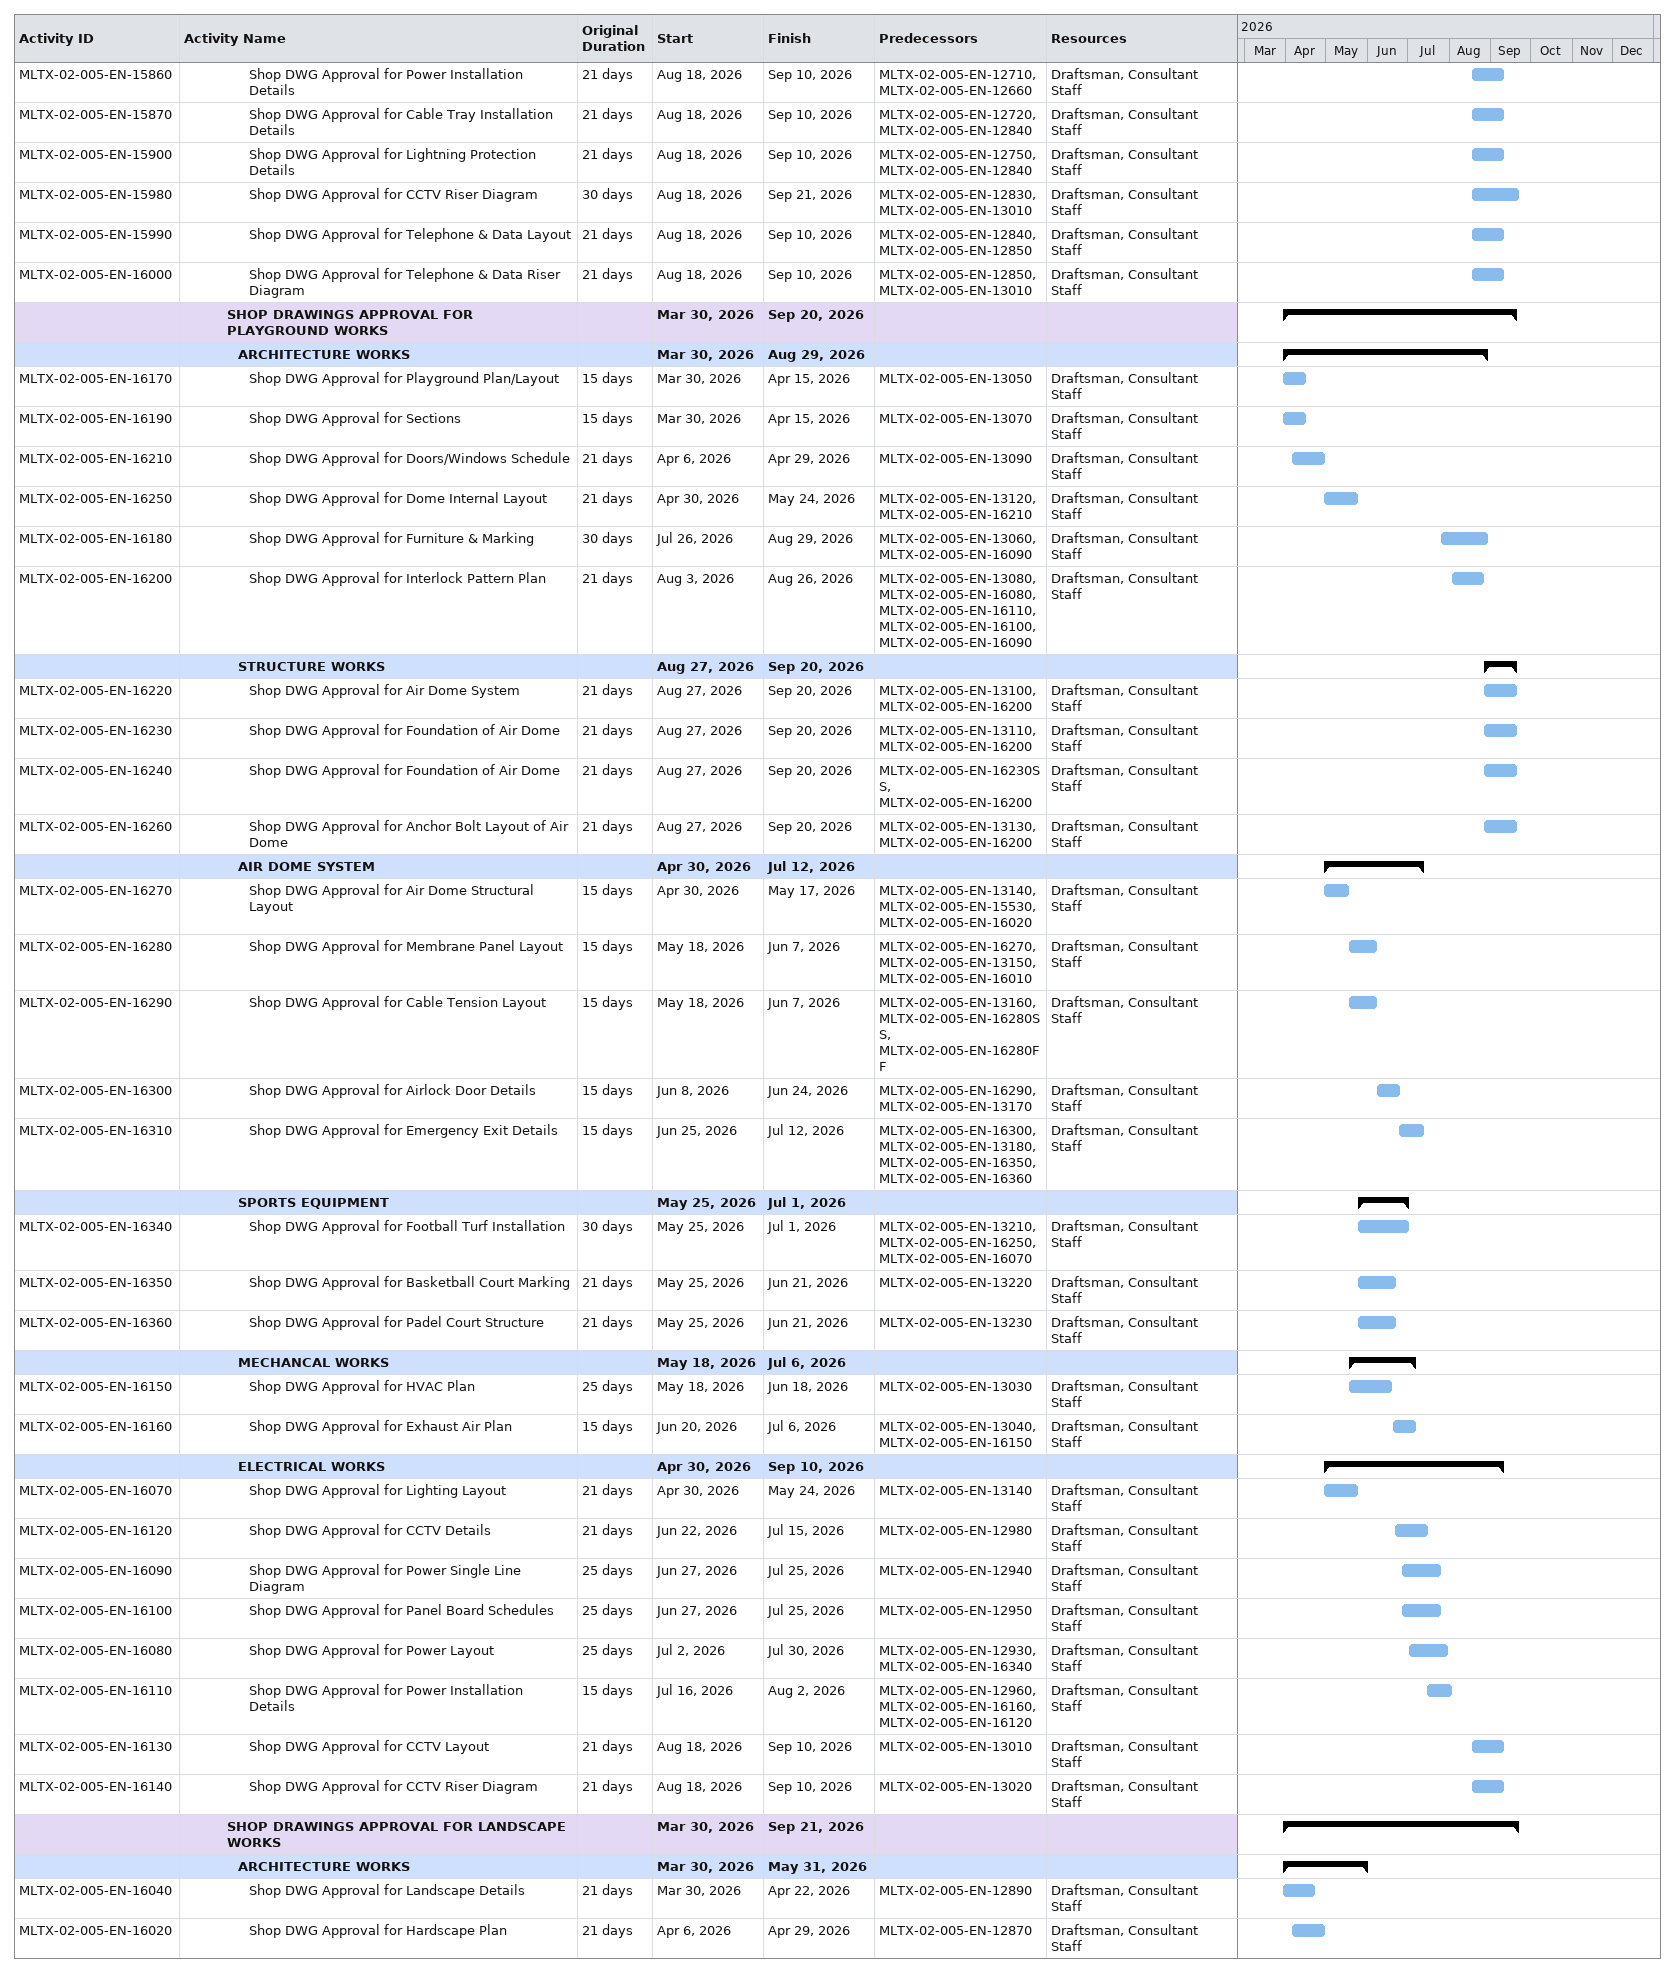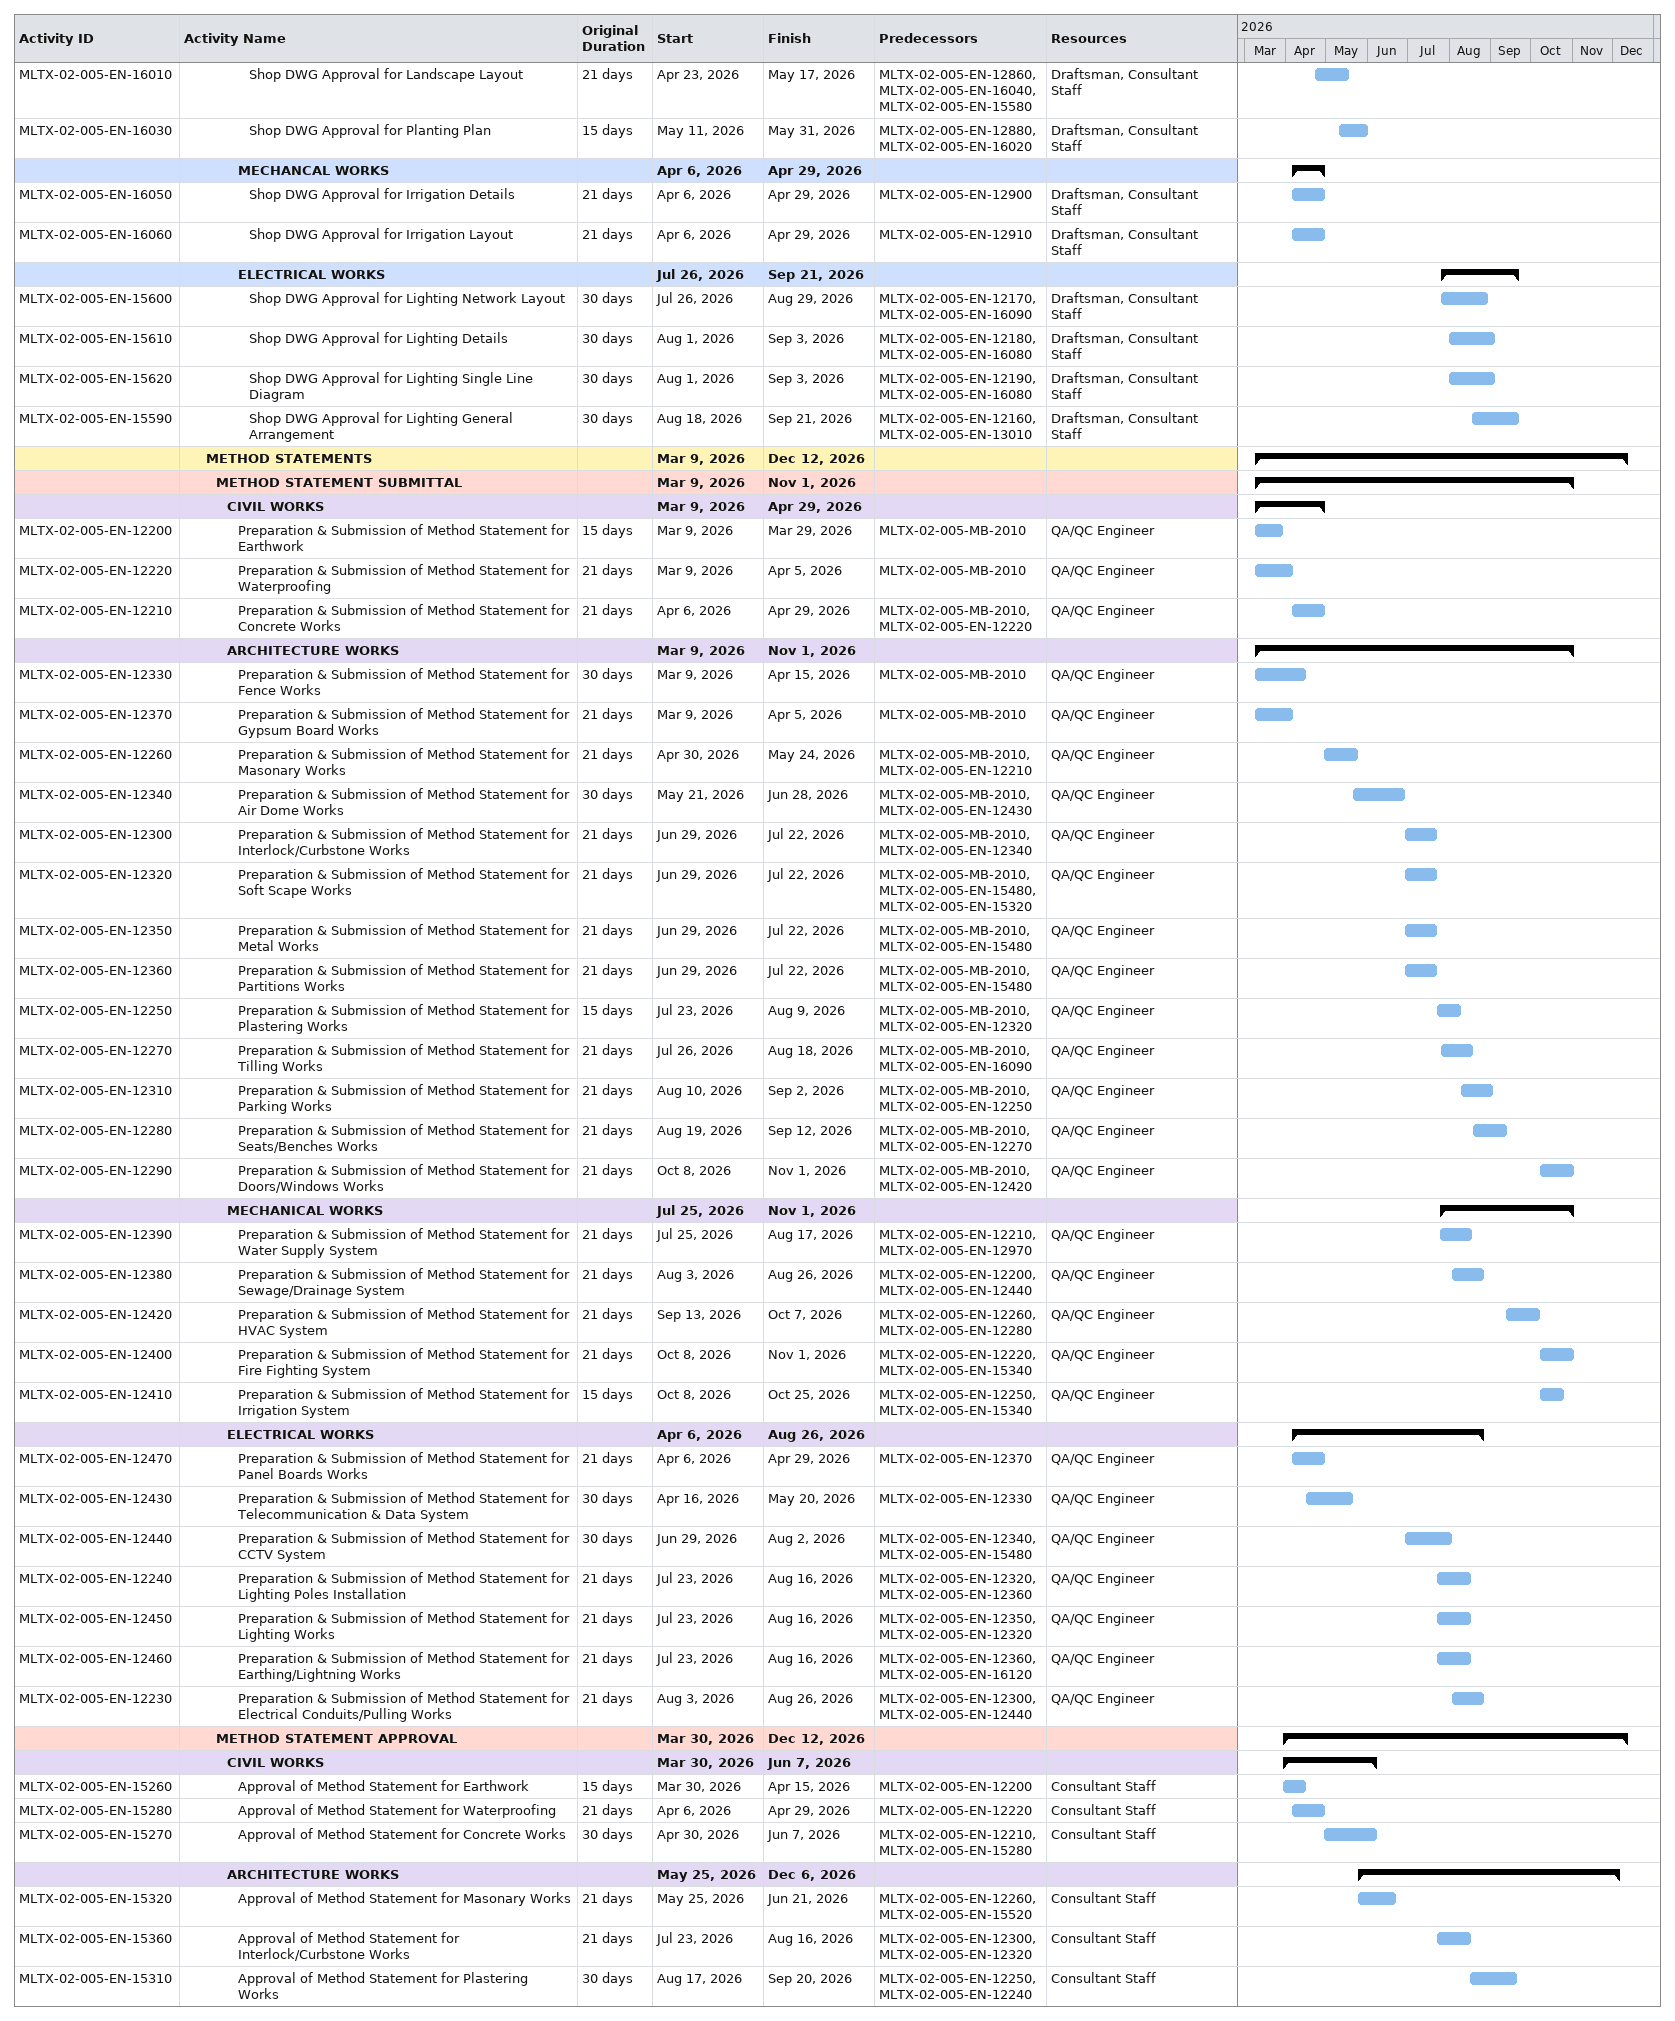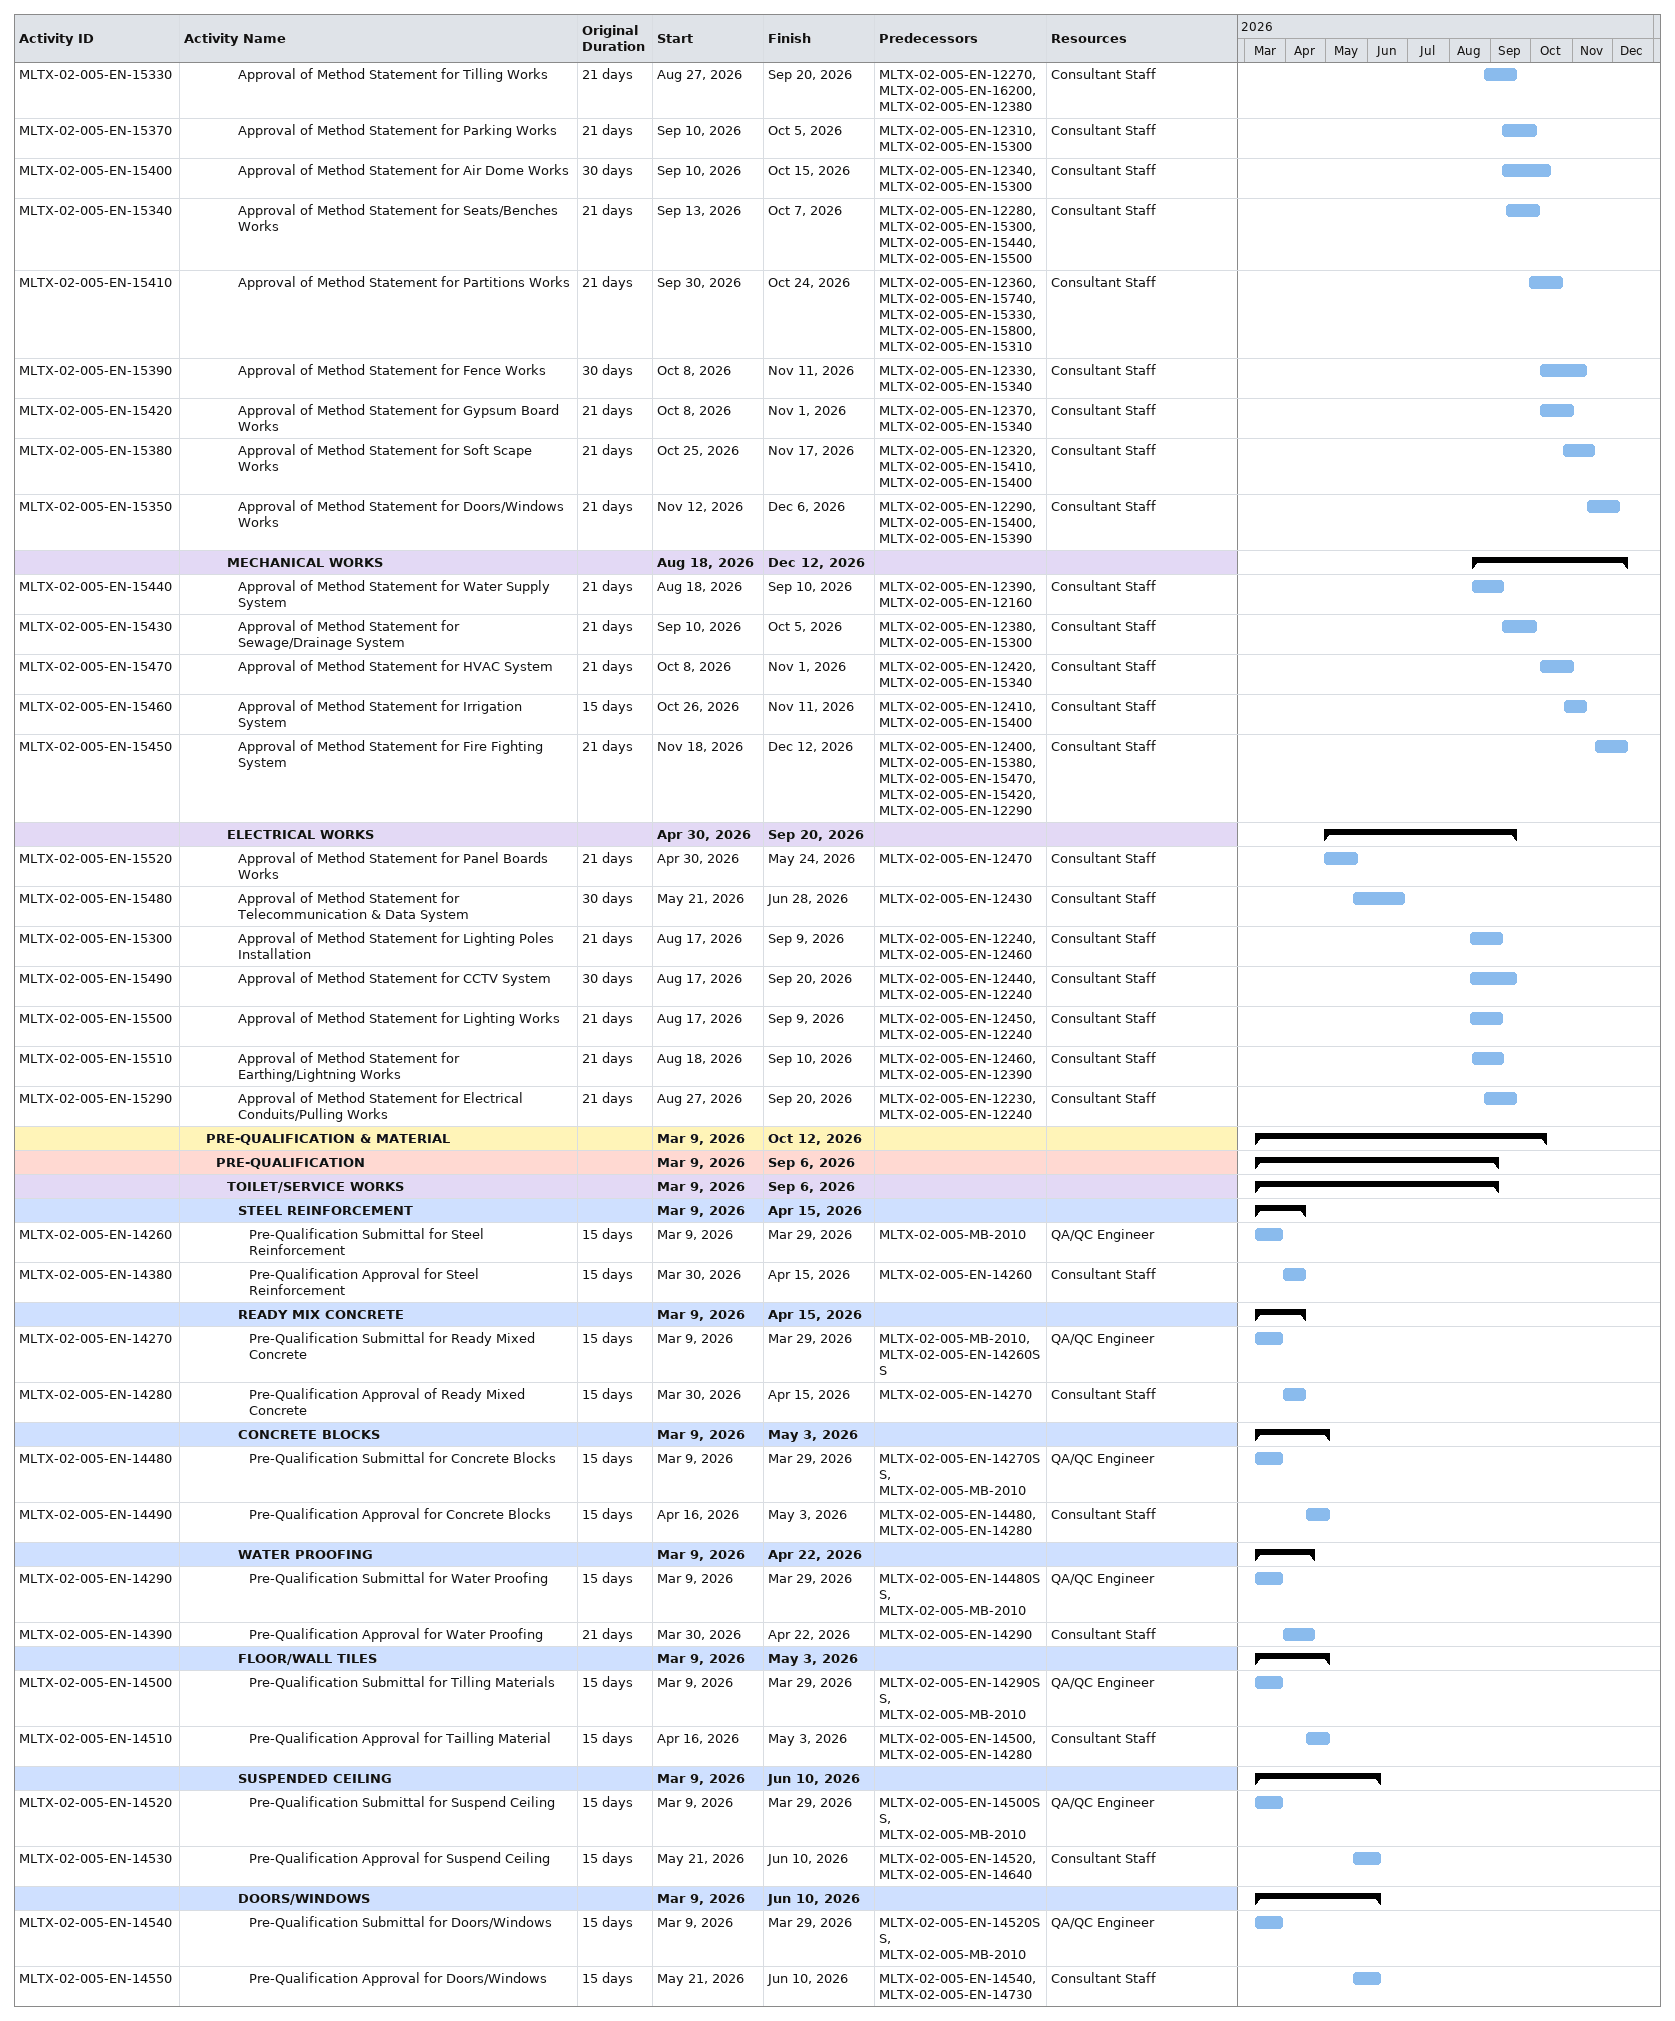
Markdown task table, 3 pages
| ID | Level | Task | Original duration | Start | Finish | Predecessors | Resources |
|---|---|---|---|---|---|---|---|
| MLTX-02-005-EN-15860 | 7 | Shop DWG Approval for Power Installation Details | 21d | 2026-08-18 | 2026-09-10 | MLTX-02-005-EN-12710, MLTX-02-005-EN-12660 | Draftsman, Consultant Staff |
| MLTX-02-005-EN-15870 | 7 | Shop DWG Approval for Cable Tray Installation Details | 21d | 2026-08-18 | 2026-09-10 | MLTX-02-005-EN-12720, MLTX-02-005-EN-12840 | Draftsman, Consultant Staff |
| MLTX-02-005-EN-15900 | 7 | Shop DWG Approval for Lightning Protection Details | 21d | 2026-08-18 | 2026-09-10 | MLTX-02-005-EN-12750, MLTX-02-005-EN-12840 | Draftsman, Consultant Staff |
| MLTX-02-005-EN-15980 | 7 | Shop DWG Approval for CCTV Riser Diagram | 30d | 2026-08-18 | 2026-09-21 | MLTX-02-005-EN-12830, MLTX-02-005-EN-13010 | Draftsman, Consultant Staff |
| MLTX-02-005-EN-15990 | 7 | Shop DWG Approval for Telephone & Data Layout | 21d | 2026-08-18 | 2026-09-10 | MLTX-02-005-EN-12840, MLTX-02-005-EN-12850 | Draftsman, Consultant Staff |
| MLTX-02-005-EN-16000 | 7 | Shop DWG Approval for Telephone & Data Riser Diagram | 21d | 2026-08-18 | 2026-09-10 | MLTX-02-005-EN-12850, MLTX-02-005-EN-13010 | Draftsman, Consultant Staff |
|  | 5 | **SHOP DRAWINGS APPROVAL FOR PLAYGROUND WORKS** |  | 2026-03-30 | 2026-09-20 |  |  |
|  | 6 | **ARCHITECTURE WORKS** |  | 2026-03-30 | 2026-08-29 |  |  |
| MLTX-02-005-EN-16170 | 7 | Shop DWG Approval for Playground Plan/Layout | 15d | 2026-03-30 | 2026-04-15 | MLTX-02-005-EN-13050 | Draftsman, Consultant Staff |
| MLTX-02-005-EN-16190 | 7 | Shop DWG Approval for Sections | 15d | 2026-03-30 | 2026-04-15 | MLTX-02-005-EN-13070 | Draftsman, Consultant Staff |
| MLTX-02-005-EN-16210 | 7 | Shop DWG Approval for Doors/Windows Schedule | 21d | 2026-04-06 | 2026-04-29 | MLTX-02-005-EN-13090 | Draftsman, Consultant Staff |
| MLTX-02-005-EN-16250 | 7 | Shop DWG Approval for Dome Internal Layout | 21d | 2026-04-30 | 2026-05-24 | MLTX-02-005-EN-13120, MLTX-02-005-EN-16210 | Draftsman, Consultant Staff |
| MLTX-02-005-EN-16180 | 7 | Shop DWG Approval for Furniture & Marking | 30d | 2026-07-26 | 2026-08-29 | MLTX-02-005-EN-13060, MLTX-02-005-EN-16090 | Draftsman, Consultant Staff |
| MLTX-02-005-EN-16200 | 7 | Shop DWG Approval for Interlock Pattern Plan | 21d | 2026-08-03 | 2026-08-26 | MLTX-02-005-EN-13080, MLTX-02-005-EN-16080, MLTX-02-005-EN-16110, MLTX-02-005-EN-16100, MLTX-02-005-EN-16090 | Draftsman, Consultant Staff |
|  | 6 | **STRUCTURE WORKS** |  | 2026-08-27 | 2026-09-20 |  |  |
| MLTX-02-005-EN-16220 | 7 | Shop DWG Approval for Air Dome System | 21d | 2026-08-27 | 2026-09-20 | MLTX-02-005-EN-13100, MLTX-02-005-EN-16200 | Draftsman, Consultant Staff |
| MLTX-02-005-EN-16230 | 7 | Shop DWG Approval for Foundation of Air Dome | 21d | 2026-08-27 | 2026-09-20 | MLTX-02-005-EN-13110, MLTX-02-005-EN-16200 | Draftsman, Consultant Staff |
| MLTX-02-005-EN-16240 | 7 | Shop DWG Approval for Foundation of Air Dome | 21d | 2026-08-27 | 2026-09-20 | MLTX-02-005-EN-16230SS, MLTX-02-005-EN-16200 | Draftsman, Consultant Staff |
| MLTX-02-005-EN-16260 | 7 | Shop DWG Approval for Anchor Bolt Layout of Air Dome | 21d | 2026-08-27 | 2026-09-20 | MLTX-02-005-EN-13130, MLTX-02-005-EN-16200 | Draftsman, Consultant Staff |
|  | 6 | **AIR DOME SYSTEM** |  | 2026-04-30 | 2026-07-12 |  |  |
| MLTX-02-005-EN-16270 | 7 | Shop DWG Approval for Air Dome Structural Layout | 15d | 2026-04-30 | 2026-05-17 | MLTX-02-005-EN-13140, MLTX-02-005-EN-15530, MLTX-02-005-EN-16020 | Draftsman, Consultant Staff |
| MLTX-02-005-EN-16280 | 7 | Shop DWG Approval for Membrane Panel Layout | 15d | 2026-05-18 | 2026-06-07 | MLTX-02-005-EN-16270, MLTX-02-005-EN-13150, MLTX-02-005-EN-16010 | Draftsman, Consultant Staff |
| MLTX-02-005-EN-16290 | 7 | Shop DWG Approval for Cable Tension Layout | 15d | 2026-05-18 | 2026-06-07 | MLTX-02-005-EN-13160, MLTX-02-005-EN-16280SS, MLTX-02-005-EN-16280FF | Draftsman, Consultant Staff |
| MLTX-02-005-EN-16300 | 7 | Shop DWG Approval for Airlock Door Details | 15d | 2026-06-08 | 2026-06-24 | MLTX-02-005-EN-16290, MLTX-02-005-EN-13170 | Draftsman, Consultant Staff |
| MLTX-02-005-EN-16310 | 7 | Shop DWG Approval for Emergency Exit Details | 15d | 2026-06-25 | 2026-07-12 | MLTX-02-005-EN-16300, MLTX-02-005-EN-13180, MLTX-02-005-EN-16350, MLTX-02-005-EN-16360 | Draftsman, Consultant Staff |
|  | 6 | **SPORTS EQUIPMENT** |  | 2026-05-25 | 2026-07-01 |  |  |
| MLTX-02-005-EN-16340 | 7 | Shop DWG Approval for Football Turf Installation | 30d | 2026-05-25 | 2026-07-01 | MLTX-02-005-EN-13210, MLTX-02-005-EN-16250, MLTX-02-005-EN-16070 | Draftsman, Consultant Staff |
| MLTX-02-005-EN-16350 | 7 | Shop DWG Approval for Basketball Court Marking | 21d | 2026-05-25 | 2026-06-21 | MLTX-02-005-EN-13220 | Draftsman, Consultant Staff |
| MLTX-02-005-EN-16360 | 7 | Shop DWG Approval for Padel Court Structure | 21d | 2026-05-25 | 2026-06-21 | MLTX-02-005-EN-13230 | Draftsman, Consultant Staff |
|  | 6 | **MECHANCAL WORKS** |  | 2026-05-18 | 2026-07-06 |  |  |
| MLTX-02-005-EN-16150 | 7 | Shop DWG Approval for HVAC Plan | 25d | 2026-05-18 | 2026-06-18 | MLTX-02-005-EN-13030 | Draftsman, Consultant Staff |
| MLTX-02-005-EN-16160 | 7 | Shop DWG Approval for Exhaust Air Plan | 15d | 2026-06-20 | 2026-07-06 | MLTX-02-005-EN-13040, MLTX-02-005-EN-16150 | Draftsman, Consultant Staff |
|  | 6 | **ELECTRICAL WORKS** |  | 2026-04-30 | 2026-09-10 |  |  |
| MLTX-02-005-EN-16070 | 7 | Shop DWG Approval for Lighting Layout | 21d | 2026-04-30 | 2026-05-24 | MLTX-02-005-EN-13140 | Draftsman, Consultant Staff |
| MLTX-02-005-EN-16120 | 7 | Shop DWG Approval for CCTV Details | 21d | 2026-06-22 | 2026-07-15 | MLTX-02-005-EN-12980 | Draftsman, Consultant Staff |
| MLTX-02-005-EN-16090 | 7 | Shop DWG Approval for Power Single Line Diagram | 25d | 2026-06-27 | 2026-07-25 | MLTX-02-005-EN-12940 | Draftsman, Consultant Staff |
| MLTX-02-005-EN-16100 | 7 | Shop DWG Approval for Panel Board Schedules | 25d | 2026-06-27 | 2026-07-25 | MLTX-02-005-EN-12950 | Draftsman, Consultant Staff |
| MLTX-02-005-EN-16080 | 7 | Shop DWG Approval for Power Layout | 25d | 2026-07-02 | 2026-07-30 | MLTX-02-005-EN-12930, MLTX-02-005-EN-16340 | Draftsman, Consultant Staff |
| MLTX-02-005-EN-16110 | 7 | Shop DWG Approval for Power Installation Details | 15d | 2026-07-16 | 2026-08-02 | MLTX-02-005-EN-12960, MLTX-02-005-EN-16160, MLTX-02-005-EN-16120 | Draftsman, Consultant Staff |
| MLTX-02-005-EN-16130 | 7 | Shop DWG Approval for CCTV Layout | 21d | 2026-08-18 | 2026-09-10 | MLTX-02-005-EN-13010 | Draftsman, Consultant Staff |
| MLTX-02-005-EN-16140 | 7 | Shop DWG Approval for CCTV Riser Diagram | 21d | 2026-08-18 | 2026-09-10 | MLTX-02-005-EN-13020 | Draftsman, Consultant Staff |
|  | 5 | **SHOP DRAWINGS APPROVAL FOR LANDSCAPE WORKS** |  | 2026-03-30 | 2026-09-21 |  |  |
|  | 6 | **ARCHITECTURE WORKS** |  | 2026-03-30 | 2026-05-31 |  |  |
| MLTX-02-005-EN-16040 | 7 | Shop DWG Approval for Landscape Details | 21d | 2026-03-30 | 2026-04-22 | MLTX-02-005-EN-12890 | Draftsman, Consultant Staff |
| MLTX-02-005-EN-16020 | 7 | Shop DWG Approval for Hardscape Plan | 21d | 2026-04-06 | 2026-04-29 | MLTX-02-005-EN-12870 | Draftsman, Consultant Staff |
| MLTX-02-005-EN-16010 | 7 | Shop DWG Approval for Landscape Layout | 21d | 2026-04-23 | 2026-05-17 | MLTX-02-005-EN-12860, MLTX-02-005-EN-16040, MLTX-02-005-EN-15580 | Draftsman, Consultant Staff |
| MLTX-02-005-EN-16030 | 7 | Shop DWG Approval for Planting Plan | 15d | 2026-05-11 | 2026-05-31 | MLTX-02-005-EN-12880, MLTX-02-005-EN-16020 | Draftsman, Consultant Staff |
|  | 6 | **MECHANCAL WORKS** |  | 2026-04-06 | 2026-04-29 |  |  |
| MLTX-02-005-EN-16050 | 7 | Shop DWG Approval for Irrigation Details | 21d | 2026-04-06 | 2026-04-29 | MLTX-02-005-EN-12900 | Draftsman, Consultant Staff |
| MLTX-02-005-EN-16060 | 7 | Shop DWG Approval for Irrigation Layout | 21d | 2026-04-06 | 2026-04-29 | MLTX-02-005-EN-12910 | Draftsman, Consultant Staff |
|  | 6 | **ELECTRICAL WORKS** |  | 2026-07-26 | 2026-09-21 |  |  |
| MLTX-02-005-EN-15600 | 7 | Shop DWG Approval for Lighting Network Layout | 30d | 2026-07-26 | 2026-08-29 | MLTX-02-005-EN-12170, MLTX-02-005-EN-16090 | Draftsman, Consultant Staff |
| MLTX-02-005-EN-15610 | 7 | Shop DWG Approval for Lighting Details | 30d | 2026-08-01 | 2026-09-03 | MLTX-02-005-EN-12180, MLTX-02-005-EN-16080 | Draftsman, Consultant Staff |
| MLTX-02-005-EN-15620 | 7 | Shop DWG Approval for Lighting Single Line Diagram | 30d | 2026-08-01 | 2026-09-03 | MLTX-02-005-EN-12190, MLTX-02-005-EN-16080 | Draftsman, Consultant Staff |
| MLTX-02-005-EN-15590 | 7 | Shop DWG Approval for Lighting General Arrangement | 30d | 2026-08-18 | 2026-09-21 | MLTX-02-005-EN-12160, MLTX-02-005-EN-13010 | Draftsman, Consultant Staff |
|  | 3 | **METHOD STATEMENTS** |  | 2026-03-09 | 2026-12-12 |  |  |
|  | 4 | **METHOD STATEMENT SUBMITTAL** |  | 2026-03-09 | 2026-11-01 |  |  |
|  | 5 | **CIVIL WORKS** |  | 2026-03-09 | 2026-04-29 |  |  |
| MLTX-02-005-EN-12200 | 6 | Preparation & Submission of Method Statement for Earthwork | 15d | 2026-03-09 | 2026-03-29 | MLTX-02-005-MB-2010 | QA/QC Engineer |
| MLTX-02-005-EN-12220 | 6 | Preparation & Submission of Method Statement for Waterproofing | 21d | 2026-03-09 | 2026-04-05 | MLTX-02-005-MB-2010 | QA/QC Engineer |
| MLTX-02-005-EN-12210 | 6 | Preparation & Submission of Method Statement for Concrete Works | 21d | 2026-04-06 | 2026-04-29 | MLTX-02-005-MB-2010, MLTX-02-005-EN-12220 | QA/QC Engineer |
|  | 5 | **ARCHITECTURE WORKS** |  | 2026-03-09 | 2026-11-01 |  |  |
| MLTX-02-005-EN-12330 | 6 | Preparation & Submission of Method Statement for Fence Works | 30d | 2026-03-09 | 2026-04-15 | MLTX-02-005-MB-2010 | QA/QC Engineer |
| MLTX-02-005-EN-12370 | 6 | Preparation & Submission of Method Statement for Gypsum Board Works | 21d | 2026-03-09 | 2026-04-05 | MLTX-02-005-MB-2010 | QA/QC Engineer |
| MLTX-02-005-EN-12260 | 6 | Preparation & Submission of Method Statement for Masonary Works | 21d | 2026-04-30 | 2026-05-24 | MLTX-02-005-MB-2010, MLTX-02-005-EN-12210 | QA/QC Engineer |
| MLTX-02-005-EN-12340 | 6 | Preparation & Submission of Method Statement for Air Dome Works | 30d | 2026-05-21 | 2026-06-28 | MLTX-02-005-MB-2010, MLTX-02-005-EN-12430 | QA/QC Engineer |
| MLTX-02-005-EN-12300 | 6 | Preparation & Submission of Method Statement for Interlock/Curbstone Works | 21d | 2026-06-29 | 2026-07-22 | MLTX-02-005-MB-2010, MLTX-02-005-EN-12340 | QA/QC Engineer |
| MLTX-02-005-EN-12320 | 6 | Preparation & Submission of Method Statement for Soft Scape Works | 21d | 2026-06-29 | 2026-07-22 | MLTX-02-005-MB-2010, MLTX-02-005-EN-15480, MLTX-02-005-EN-15320 | QA/QC Engineer |
| MLTX-02-005-EN-12350 | 6 | Preparation & Submission of Method Statement for Metal Works | 21d | 2026-06-29 | 2026-07-22 | MLTX-02-005-MB-2010, MLTX-02-005-EN-15480 | QA/QC Engineer |
| MLTX-02-005-EN-12360 | 6 | Preparation & Submission of Method Statement for Partitions Works | 21d | 2026-06-29 | 2026-07-22 | MLTX-02-005-MB-2010, MLTX-02-005-EN-15480 | QA/QC Engineer |
| MLTX-02-005-EN-12250 | 6 | Preparation & Submission of Method Statement for Plastering Works | 15d | 2026-07-23 | 2026-08-09 | MLTX-02-005-MB-2010, MLTX-02-005-EN-12320 | QA/QC Engineer |
| MLTX-02-005-EN-12270 | 6 | Preparation & Submission of Method Statement for Tilling Works | 21d | 2026-07-26 | 2026-08-18 | MLTX-02-005-MB-2010, MLTX-02-005-EN-16090 | QA/QC Engineer |
| MLTX-02-005-EN-12310 | 6 | Preparation & Submission of Method Statement for Parking Works | 21d | 2026-08-10 | 2026-09-02 | MLTX-02-005-MB-2010, MLTX-02-005-EN-12250 | QA/QC Engineer |
| MLTX-02-005-EN-12280 | 6 | Preparation & Submission of Method Statement for Seats/Benches Works | 21d | 2026-08-19 | 2026-09-12 | MLTX-02-005-MB-2010, MLTX-02-005-EN-12270 | QA/QC Engineer |
| MLTX-02-005-EN-12290 | 6 | Preparation & Submission of Method Statement for Doors/Windows Works | 21d | 2026-10-08 | 2026-11-01 | MLTX-02-005-MB-2010, MLTX-02-005-EN-12420 | QA/QC Engineer |
|  | 5 | **MECHANICAL WORKS** |  | 2026-07-25 | 2026-11-01 |  |  |
| MLTX-02-005-EN-12390 | 6 | Preparation & Submission of Method Statement for Water Supply System | 21d | 2026-07-25 | 2026-08-17 | MLTX-02-005-EN-12210, MLTX-02-005-EN-12970 | QA/QC Engineer |
| MLTX-02-005-EN-12380 | 6 | Preparation & Submission of Method Statement for Sewage/Drainage System | 21d | 2026-08-03 | 2026-08-26 | MLTX-02-005-EN-12200, MLTX-02-005-EN-12440 | QA/QC Engineer |
| MLTX-02-005-EN-12420 | 6 | Preparation & Submission of Method Statement for HVAC System | 21d | 2026-09-13 | 2026-10-07 | MLTX-02-005-EN-12260, MLTX-02-005-EN-12280 | QA/QC Engineer |
| MLTX-02-005-EN-12400 | 6 | Preparation & Submission of Method Statement for Fire Fighting System | 21d | 2026-10-08 | 2026-11-01 | MLTX-02-005-EN-12220, MLTX-02-005-EN-15340 | QA/QC Engineer |
| MLTX-02-005-EN-12410 | 6 | Preparation & Submission of Method Statement for Irrigation System | 15d | 2026-10-08 | 2026-10-25 | MLTX-02-005-EN-12250, MLTX-02-005-EN-15340 | QA/QC Engineer |
|  | 5 | **ELECTRICAL WORKS** |  | 2026-04-06 | 2026-08-26 |  |  |
| MLTX-02-005-EN-12470 | 6 | Preparation & Submission of Method Statement for Panel Boards Works | 21d | 2026-04-06 | 2026-04-29 | MLTX-02-005-EN-12370 | QA/QC Engineer |
| MLTX-02-005-EN-12430 | 6 | Preparation & Submission of Method Statement for Telecommunication & Data System | 30d | 2026-04-16 | 2026-05-20 | MLTX-02-005-EN-12330 | QA/QC Engineer |
| MLTX-02-005-EN-12440 | 6 | Preparation & Submission of Method Statement for CCTV System | 30d | 2026-06-29 | 2026-08-02 | MLTX-02-005-EN-12340, MLTX-02-005-EN-15480 | QA/QC Engineer |
| MLTX-02-005-EN-12240 | 6 | Preparation & Submission of Method Statement for Lighting Poles Installation | 21d | 2026-07-23 | 2026-08-16 | MLTX-02-005-EN-12320, MLTX-02-005-EN-12360 | QA/QC Engineer |
| MLTX-02-005-EN-12450 | 6 | Preparation & Submission of Method Statement for Lighting Works | 21d | 2026-07-23 | 2026-08-16 | MLTX-02-005-EN-12350, MLTX-02-005-EN-12320 | QA/QC Engineer |
| MLTX-02-005-EN-12460 | 6 | Preparation & Submission of Method Statement for Earthing/Lightning Works | 21d | 2026-07-23 | 2026-08-16 | MLTX-02-005-EN-12360, MLTX-02-005-EN-16120 | QA/QC Engineer |
| MLTX-02-005-EN-12230 | 6 | Preparation & Submission of Method Statement for Electrical Conduits/Pulling Works | 21d | 2026-08-03 | 2026-08-26 | MLTX-02-005-EN-12300, MLTX-02-005-EN-12440 | QA/QC Engineer |
|  | 4 | **METHOD STATEMENT APPROVAL** |  | 2026-03-30 | 2026-12-12 |  |  |
|  | 5 | **CIVIL WORKS** |  | 2026-03-30 | 2026-06-07 |  |  |
| MLTX-02-005-EN-15260 | 6 | Approval of Method Statement for Earthwork | 15d | 2026-03-30 | 2026-04-15 | MLTX-02-005-EN-12200 | Consultant Staff |
| MLTX-02-005-EN-15280 | 6 | Approval of Method Statement for Waterproofing | 21d | 2026-04-06 | 2026-04-29 | MLTX-02-005-EN-12220 | Consultant Staff |
| MLTX-02-005-EN-15270 | 6 | Approval of Method Statement for Concrete Works | 30d | 2026-04-30 | 2026-06-07 | MLTX-02-005-EN-12210, MLTX-02-005-EN-15280 | Consultant Staff |
|  | 5 | **ARCHITECTURE WORKS** |  | 2026-05-25 | 2026-12-06 |  |  |
| MLTX-02-005-EN-15320 | 6 | Approval of Method Statement for Masonary Works | 21d | 2026-05-25 | 2026-06-21 | MLTX-02-005-EN-12260, MLTX-02-005-EN-15520 | Consultant Staff |
| MLTX-02-005-EN-15360 | 6 | Approval of Method Statement for Interlock/Curbstone Works | 21d | 2026-07-23 | 2026-08-16 | MLTX-02-005-EN-12300, MLTX-02-005-EN-12320 | Consultant Staff |
| MLTX-02-005-EN-15310 | 6 | Approval of Method Statement for Plastering Works | 30d | 2026-08-17 | 2026-09-20 | MLTX-02-005-EN-12250, MLTX-02-005-EN-12240 | Consultant Staff |
| MLTX-02-005-EN-15330 | 6 | Approval of Method Statement for Tilling Works | 21d | 2026-08-27 | 2026-09-20 | MLTX-02-005-EN-12270, MLTX-02-005-EN-16200, MLTX-02-005-EN-12380 | Consultant Staff |
| MLTX-02-005-EN-15370 | 6 | Approval of Method Statement for Parking Works | 21d | 2026-09-10 | 2026-10-05 | MLTX-02-005-EN-12310, MLTX-02-005-EN-15300 | Consultant Staff |
| MLTX-02-005-EN-15400 | 6 | Approval of Method Statement for Air Dome Works | 30d | 2026-09-10 | 2026-10-15 | MLTX-02-005-EN-12340, MLTX-02-005-EN-15300 | Consultant Staff |
| MLTX-02-005-EN-15340 | 6 | Approval of Method Statement for Seats/Benches Works | 21d | 2026-09-13 | 2026-10-07 | MLTX-02-005-EN-12280, MLTX-02-005-EN-15300, MLTX-02-005-EN-15440, MLTX-02-005-EN-15500 | Consultant Staff |
| MLTX-02-005-EN-15410 | 6 | Approval of Method Statement for Partitions Works | 21d | 2026-09-30 | 2026-10-24 | MLTX-02-005-EN-12360, MLTX-02-005-EN-15740, MLTX-02-005-EN-15330, MLTX-02-005-EN-15800, MLTX-02-005-EN-15310 | Consultant Staff |
| MLTX-02-005-EN-15390 | 6 | Approval of Method Statement for Fence Works | 30d | 2026-10-08 | 2026-11-11 | MLTX-02-005-EN-12330, MLTX-02-005-EN-15340 | Consultant Staff |
| MLTX-02-005-EN-15420 | 6 | Approval of Method Statement for Gypsum Board Works | 21d | 2026-10-08 | 2026-11-01 | MLTX-02-005-EN-12370, MLTX-02-005-EN-15340 | Consultant Staff |
| MLTX-02-005-EN-15380 | 6 | Approval of Method Statement for Soft Scape Works | 21d | 2026-10-25 | 2026-11-17 | MLTX-02-005-EN-12320, MLTX-02-005-EN-15410, MLTX-02-005-EN-15400 | Consultant Staff |
| MLTX-02-005-EN-15350 | 6 | Approval of Method Statement for Doors/Windows Works | 21d | 2026-11-12 | 2026-12-06 | MLTX-02-005-EN-12290, MLTX-02-005-EN-15400, MLTX-02-005-EN-15390 | Consultant Staff |
|  | 5 | **MECHANICAL WORKS** |  | 2026-08-18 | 2026-12-12 |  |  |
| MLTX-02-005-EN-15440 | 6 | Approval of Method Statement for Water Supply System | 21d | 2026-08-18 | 2026-09-10 | MLTX-02-005-EN-12390, MLTX-02-005-EN-12160 | Consultant Staff |
| MLTX-02-005-EN-15430 | 6 | Approval of Method Statement for Sewage/Drainage System | 21d | 2026-09-10 | 2026-10-05 | MLTX-02-005-EN-12380, MLTX-02-005-EN-15300 | Consultant Staff |
| MLTX-02-005-EN-15470 | 6 | Approval of Method Statement for HVAC System | 21d | 2026-10-08 | 2026-11-01 | MLTX-02-005-EN-12420, MLTX-02-005-EN-15340 | Consultant Staff |
| MLTX-02-005-EN-15460 | 6 | Approval of Method Statement for Irrigation System | 15d | 2026-10-26 | 2026-11-11 | MLTX-02-005-EN-12410, MLTX-02-005-EN-15400 | Consultant Staff |
| MLTX-02-005-EN-15450 | 6 | Approval of Method Statement for Fire Fighting System | 21d | 2026-11-18 | 2026-12-12 | MLTX-02-005-EN-12400, MLTX-02-005-EN-15380, MLTX-02-005-EN-15470, MLTX-02-005-EN-15420, MLTX-02-005-EN-12290 | Consultant Staff |
|  | 5 | **ELECTRICAL WORKS** |  | 2026-04-30 | 2026-09-20 |  |  |
| MLTX-02-005-EN-15520 | 6 | Approval of Method Statement for Panel Boards Works | 21d | 2026-04-30 | 2026-05-24 | MLTX-02-005-EN-12470 | Consultant Staff |
| MLTX-02-005-EN-15480 | 6 | Approval of Method Statement for Telecommunication & Data System | 30d | 2026-05-21 | 2026-06-28 | MLTX-02-005-EN-12430 | Consultant Staff |
| MLTX-02-005-EN-15300 | 6 | Approval of Method Statement for Lighting Poles Installation | 21d | 2026-08-17 | 2026-09-09 | MLTX-02-005-EN-12240, MLTX-02-005-EN-12460 | Consultant Staff |
| MLTX-02-005-EN-15490 | 6 | Approval of Method Statement for CCTV System | 30d | 2026-08-17 | 2026-09-20 | MLTX-02-005-EN-12440, MLTX-02-005-EN-12240 | Consultant Staff |
| MLTX-02-005-EN-15500 | 6 | Approval of Method Statement for Lighting Works | 21d | 2026-08-17 | 2026-09-09 | MLTX-02-005-EN-12450, MLTX-02-005-EN-12240 | Consultant Staff |
| MLTX-02-005-EN-15510 | 6 | Approval of Method Statement for Earthing/Lightning Works | 21d | 2026-08-18 | 2026-09-10 | MLTX-02-005-EN-12460, MLTX-02-005-EN-12390 | Consultant Staff |
| MLTX-02-005-EN-15290 | 6 | Approval of Method Statement for Electrical Conduits/Pulling Works | 21d | 2026-08-27 | 2026-09-20 | MLTX-02-005-EN-12230, MLTX-02-005-EN-12240 | Consultant Staff |
|  | 3 | **PRE-QUALIFICATION & MATERIAL** |  | 2026-03-09 | 2026-10-12 |  |  |
|  | 4 | **PRE-QUALIFICATION** |  | 2026-03-09 | 2026-09-06 |  |  |
|  | 5 | **TOILET/SERVICE WORKS** |  | 2026-03-09 | 2026-09-06 |  |  |
|  | 6 | **STEEL REINFORCEMENT** |  | 2026-03-09 | 2026-04-15 |  |  |
| MLTX-02-005-EN-14260 | 7 | Pre-Qualification Submittal for Steel Reinforcement | 15d | 2026-03-09 | 2026-03-29 | MLTX-02-005-MB-2010 | QA/QC Engineer |
| MLTX-02-005-EN-14380 | 7 | Pre-Qualification Approval for Steel Reinforcement | 15d | 2026-03-30 | 2026-04-15 | MLTX-02-005-EN-14260 | Consultant Staff |
|  | 6 | **READY MIX CONCRETE** |  | 2026-03-09 | 2026-04-15 |  |  |
| MLTX-02-005-EN-14270 | 7 | Pre-Qualification Submittal for Ready Mixed Concrete | 15d | 2026-03-09 | 2026-03-29 | MLTX-02-005-MB-2010, MLTX-02-005-EN-14260SS | QA/QC Engineer |
| MLTX-02-005-EN-14280 | 7 | Pre-Qualification Approval of Ready Mixed Concrete | 15d | 2026-03-30 | 2026-04-15 | MLTX-02-005-EN-14270 | Consultant Staff |
|  | 6 | **CONCRETE BLOCKS** |  | 2026-03-09 | 2026-05-03 |  |  |
| MLTX-02-005-EN-14480 | 7 | Pre-Qualification Submittal for Concrete Blocks | 15d | 2026-03-09 | 2026-03-29 | MLTX-02-005-EN-14270SS, MLTX-02-005-MB-2010 | QA/QC Engineer |
| MLTX-02-005-EN-14490 | 7 | Pre-Qualification Approval for Concrete Blocks | 15d | 2026-04-16 | 2026-05-03 | MLTX-02-005-EN-14480, MLTX-02-005-EN-14280 | Consultant Staff |
|  | 6 | **WATER PROOFING** |  | 2026-03-09 | 2026-04-22 |  |  |
| MLTX-02-005-EN-14290 | 7 | Pre-Qualification Submittal for Water Proofing | 15d | 2026-03-09 | 2026-03-29 | MLTX-02-005-EN-14480SS, MLTX-02-005-MB-2010 | QA/QC Engineer |
| MLTX-02-005-EN-14390 | 7 | Pre-Qualification Approval for Water Proofing | 21d | 2026-03-30 | 2026-04-22 | MLTX-02-005-EN-14290 | Consultant Staff |
|  | 6 | **FLOOR/WALL TILES** |  | 2026-03-09 | 2026-05-03 |  |  |
| MLTX-02-005-EN-14500 | 7 | Pre-Qualification Submittal for Tilling Materials | 15d | 2026-03-09 | 2026-03-29 | MLTX-02-005-EN-14290SS, MLTX-02-005-MB-2010 | QA/QC Engineer |
| MLTX-02-005-EN-14510 | 7 | Pre-Qualification Approval for Tailling Material | 15d | 2026-04-16 | 2026-05-03 | MLTX-02-005-EN-14500, MLTX-02-005-EN-14280 | Consultant Staff |
|  | 6 | **SUSPENDED CEILING** |  | 2026-03-09 | 2026-06-10 |  |  |
| MLTX-02-005-EN-14520 | 7 | Pre-Qualification Submittal for Suspend Ceiling | 15d | 2026-03-09 | 2026-03-29 | MLTX-02-005-EN-14500SS, MLTX-02-005-MB-2010 | QA/QC Engineer |
| MLTX-02-005-EN-14530 | 7 | Pre-Qualification Approval for Suspend Ceiling | 15d | 2026-05-21 | 2026-06-10 | MLTX-02-005-EN-14520, MLTX-02-005-EN-14640 | Consultant Staff |
|  | 6 | **DOORS/WINDOWS** |  | 2026-03-09 | 2026-06-10 |  |  |
| MLTX-02-005-EN-14540 | 7 | Pre-Qualification Submittal for Doors/Windows | 15d | 2026-03-09 | 2026-03-29 | MLTX-02-005-EN-14520SS, MLTX-02-005-MB-2010 | QA/QC Engineer |
| MLTX-02-005-EN-14550 | 7 | Pre-Qualification Approval for Doors/Windows | 15d | 2026-05-21 | 2026-06-10 | MLTX-02-005-EN-14540, MLTX-02-005-EN-14730 | Consultant Staff |
